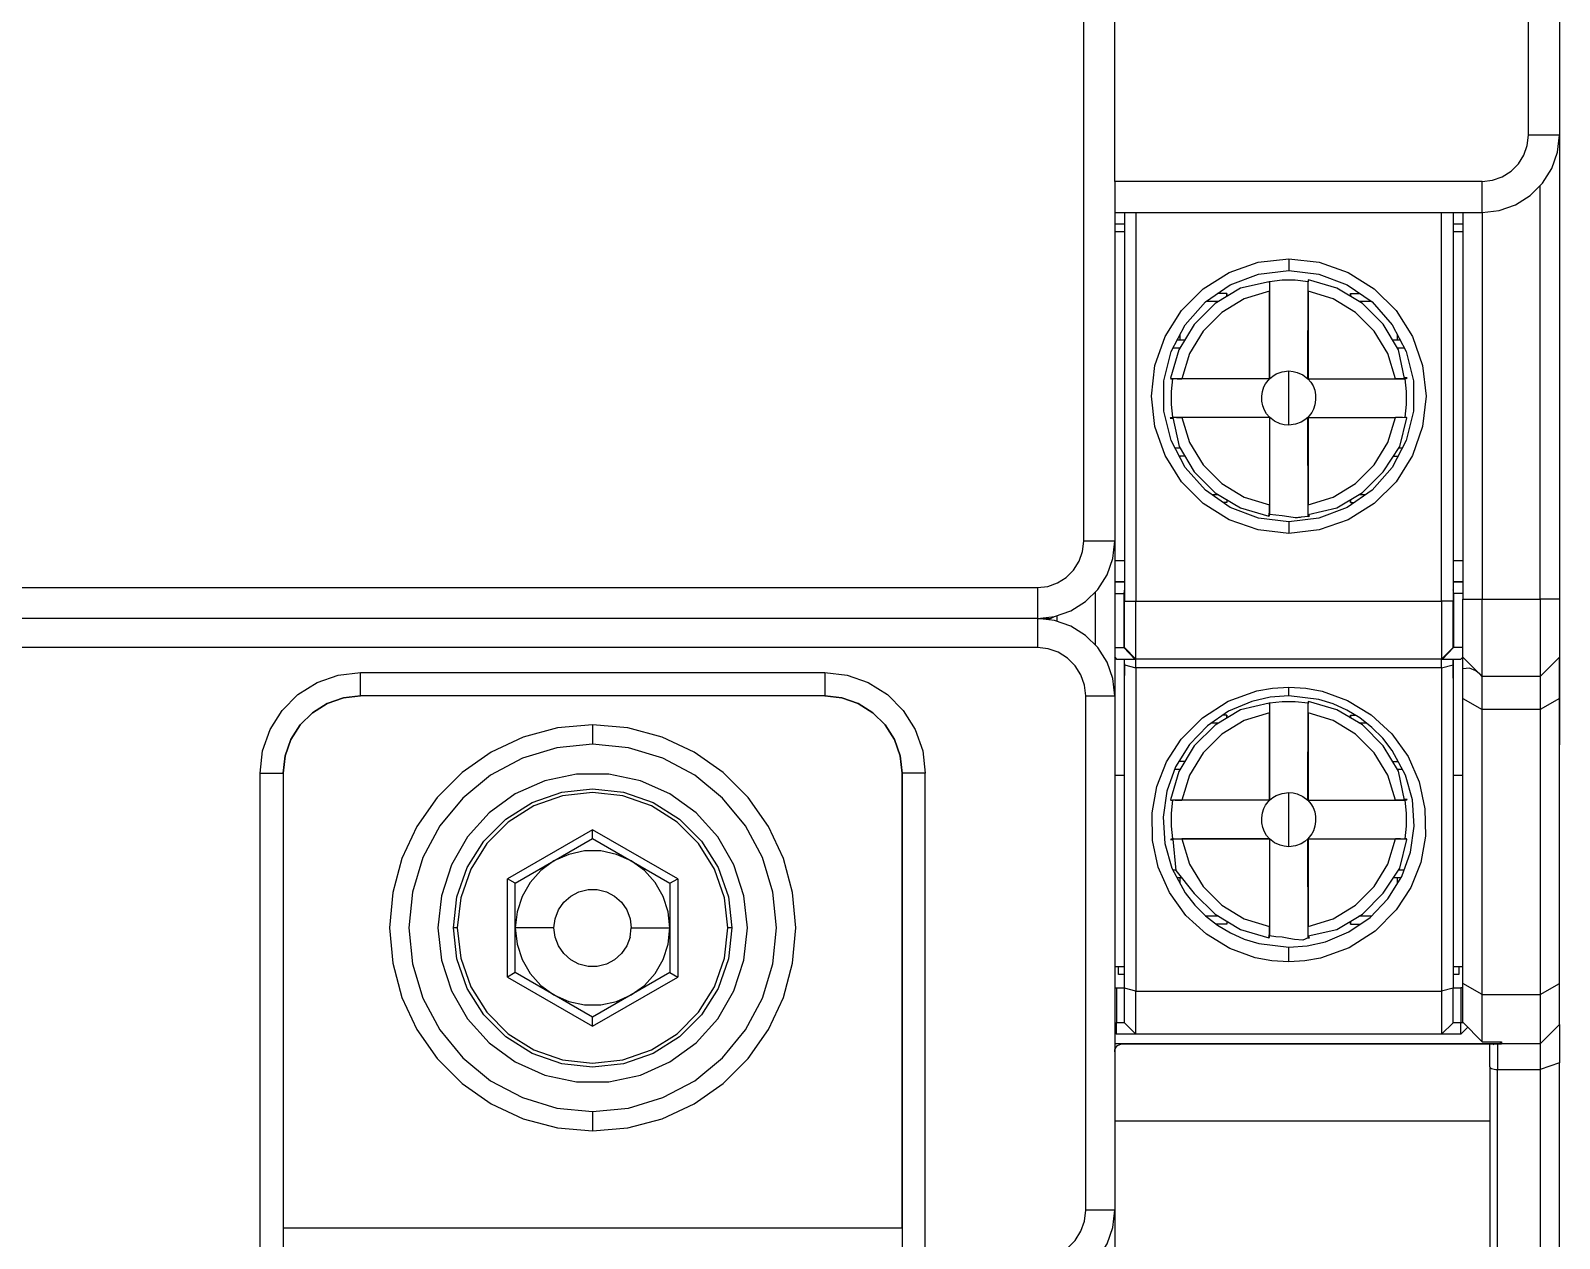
# Model space of a CAD drawing. Header units: millimetres. Extents: x 0 to 87, y 0 to 130.
# Drawn here: x 46.97 to 86.5, y 16.97 to 48.2 of the extents above; entities that cross this region are included whole.
import ezdxf

# ---------------------------------------------------------------- set-up
doc = ezdxf.new("R2010")
doc.units = ezdxf.units.MM

# ---------------------------------------------------------------- blocks, each defined once
blk = doc.blocks.new('CHINT_1a572be7d2f85137ae4fc7d071e692d9_FACE_0')
at = {"color": 141, "linetype": 'Continuous', "true_color": 0x40d9ff}
for p, q in [((75, 44.3), (75, 86.7)), ((86, 33.5), (86, 44.189)), ((75.55, 43.5), (75.55, 33.45)), ((83.45, 33.45), (83.45, 43.5)), ((84.5, 43.5), (84.5, 33.5)), ((75, 43.2), (75.25, 43.2)), ((83.75, 43.2), (84, 43.2)), ((75.25, 43), (75, 43)), ((84, 43), (83.75, 43)), ((79.5, 42.3), (79.5, 42)), ((79.001, 41.65), (78.998, 41.65)), ((79.001, 41.701), (79.002, 39.2)), ((79.997, 39.199), (79.999, 41.707)), ((80.002, 41.658), (79.999, 41.659)), ((77.37, 41.2), (77.686, 41.2)), ((79, 39.2), (79, 41.463)), ((80, 41.463), (80, 39.2)), ((81.314, 41.2), (81.63, 41.2)), ((76.692, 40.2), (76.692, 40.343)), ((82.308, 40.343), (82.308, 40.2)), ((76.512, 40), (76.694, 40)), ((76.813, 40.2), (76.617, 40.2)), ((79, 40.007), (79.002, 40.008)), ((79.002, 40), (79, 40)), ((79.998, 40.008), (80, 40.007)), ((80, 40.007), (79.998, 40.008)), ((82.307, 40), (82.488, 40)), ((79.002, 39.2), (76.493, 39.199)), ((76.545, 39.203), (76.544, 39.199)), ((79, 39.2), (76.737, 39.2)), ((78.203, 39.2), (78.203, 39.2)), ((79.002, 39.2), (79, 39.2)), ((80, 39.2), (79.997, 39.199)), ((79.997, 39.199), (82.42, 39.199)), ((80, 39.2), (82.263, 39.2)), ((80.797, 39.2), (80.797, 39.199)), ((82.422, 39.199), (82.507, 39.199)), ((82.46, 39.199), (82.459, 39.202)), ((76.494, 38.201), (76.578, 38.201)), ((76.541, 38.201), (76.543, 38.198)), ((76.58, 38.201), (79.003, 38.201)), ((79, 38.2), (76.737, 38.2)), ((78.203, 38.2), (78.203, 38.201)), ((79.003, 38.201), (79, 38.2)), ((79, 38.2), (79, 35.937)), ((79.003, 38.201), (79.001, 35.693)), ((79.998, 38.2), (82.507, 38.201)), ((79.998, 38.2), (80, 38.2)), ((79.999, 35.707), (79.998, 38.2)), ((80, 38.2), (82.263, 38.2)), ((80, 38.2), (80, 35.937)), ((80.797, 38.2), (80.797, 38.2)), ((76.693, 37.4), (76.565, 37.4)), ((76.813, 37.2), (76.67, 37.2)), ((76.692, 37.157), (76.692, 37.2)), ((79.003, 37.392), (79, 37.393)), ((79, 37.393), (79.003, 37.392)), ((79.998, 37.4), (80, 37.4)), ((80, 37.393), (79.998, 37.392)), ((82.211, 37.2), (82.33, 37.2)), ((82.308, 37.2), (82.308, 37.157)), ((82.435, 37.4), (82.342, 37.4)), ((77.686, 36.2), (77.515, 36.2)), ((81.485, 36.2), (81.314, 36.2)), ((78.996, 35.728), (79.001, 35.727)), ((79.999, 35.64), (79.999, 35.695)), ((80.01, 35.679), (79.999, 35.675)), ((79.5, 35.5), (79.5, 35.2)), ((75, 34.5), (75.25, 34.5)), ((83.75, 34.5), (84, 34.5)), ((74.5, 32.311), (74.5, 33.689)), ((75.55, 33.45), (83.45, 33.45)), ((84.5, 33.5), (86, 33.5)), ((73.5, 33.069), (73.5, 32.931)), ((75, 32.25), (75.235, 32.25)), ((84, 32.25), (83.765, 32.25)), ((75, 32.003), (75.05, 31.95)), ((75.05, 31.95), (75, 32)), ((75, 32), (75.05, 31.95)), ((75.05, 31.95), (75, 31.997)), ((75.25, 31.825), (75.25, 31.523)), ((83.45, 31.95), (75.55, 31.95)), ((75.55, 31.728), (75.55, 23.362)), ((83.45, 31.728), (75.55, 31.728)), ((83.45, 31.728), (83.45, 23.362)), ((83.75, 31.457), (83.75, 31.95)), ((83.95, 31.95), (84, 32.003)), ((84, 32), (83.95, 31.95)), ((84, 31.697), (84, 32)), ((86.5, 32), (86.5, 29.73)), ((86, 31.5), (84.5, 31.5)), ((86, 31.5), (86, 31.5)), ((55, 30.931), (55, 30.931)), ((79.5, 31), (79.5, 31.222)), ((79.001, 30.75), (78.998, 30.75)), ((79, 28.3), (79, 30.563)), ((79.001, 30.801), (79.002, 28.3)), ((79.997, 28.299), (79.999, 30.807)), ((80.002, 30.758), (79.999, 30.759)), ((80, 30.563), (80, 28.3)), ((84.5, 23.279), (84.5, 30.647)), ((86, 30.647), (84.5, 30.647)), ((86, 30.647), (86, 23.279)), ((61.5, 30.25), (61.5, 29.75)), ((77.502, 30.3), (77.686, 30.3)), ((81.314, 30.3), (81.505, 30.3)), ((76.813, 29.3), (76.658, 29.3)), ((76.692, 29.3), (76.692, 29.356)), ((82.187, 29.3), (82.334, 29.3)), ((82.308, 29.348), (82.308, 29.3)), ((75, 28.95), (75.25, 28.95)), ((76.694, 29.1), (76.551, 29.1)), ((79, 29.107), (79.002, 29.108)), ((79.002, 29.1), (79, 29.1)), ((79.998, 29.108), (80, 29.107)), ((80, 29.107), (79.998, 29.108)), ((82.441, 29.1), (82.307, 29.1)), ((83.75, 28.95), (84, 28.95)), ((84, 24), (84, 28.95)), ((79.002, 28.3), (76.493, 28.299)), ((76.545, 28.303), (76.544, 28.299)), ((79, 28.3), (76.737, 28.3)), ((78.203, 28.3), (78.203, 28.3)), ((79.002, 28.3), (79, 28.3)), ((80, 28.3), (79.997, 28.299)), ((79.997, 28.299), (82.42, 28.299)), ((80, 28.3), (82.263, 28.3)), ((80.797, 28.3), (80.797, 28.299)), ((82.422, 28.299), (82.507, 28.299)), ((82.46, 28.299), (82.459, 28.302)), ((61.5, 27.54), (59.3, 26.27)), ((59.5, 26.155), (61.5, 27.309)), ((63.7, 26.27), (61.5, 27.54)), ((61.5, 27.309), (61.5, 27.54)), ((61.5, 27.309), (63.5, 26.155)), ((76.494, 27.301), (76.578, 27.301)), ((76.58, 27.301), (79.003, 27.301)), ((79, 27.3), (76.737, 27.3)), ((78.203, 27.3), (78.203, 27.301)), ((79.003, 27.301), (79, 27.3)), ((79, 27.3), (79, 25.037)), ((79.003, 27.301), (79.001, 24.793)), ((79.998, 27.3), (82.507, 27.301)), ((79.998, 27.3), (80, 27.3)), ((79.999, 24.807), (79.998, 27.3)), ((80, 27.3), (82.263, 27.3)), ((80, 27.3), (80, 25.037)), ((80.797, 27.3), (80.797, 27.3)), ((76.506, 26.5), (76.577, 26.5)), ((79.003, 26.492), (79, 26.493)), ((79, 26.493), (79.003, 26.492)), ((79.998, 26.5), (80, 26.5)), ((80, 26.493), (79.998, 26.492)), ((82.342, 26.5), (82.485, 26.5)), ((84, 26.8), (84, 26.8)), ((59.5, 26.155), (59.3, 26.27)), ((59.3, 23.73), (59.3, 26.27)), ((59.5, 23.845), (59.5, 26.155)), ((63.5, 26.155), (63.7, 26.27)), ((63.5, 26.155), (63.5, 23.845)), ((63.7, 26.27), (63.7, 23.73)), ((76.692, 26.152), (76.692, 26.3)), ((82.211, 26.3), (82.405, 26.3)), ((82.308, 26.3), (82.308, 26.144)), ((60.907, 25.801), (60.907, 25.801)), ((60.932, 25.823), (60.932, 25.823)), ((61.109, 25.916), (61.109, 25.916)), ((61.145, 25.935), (61.145, 25.935)), ((61.337, 25.982), (61.337, 25.982)), ((61.363, 25.989), (61.363, 25.989)), ((61.38, 25.993), (61.38, 25.993)), ((61.588, 25.993), (61.588, 25.993)), ((61.621, 25.993), (61.621, 25.993)), ((61.794, 25.95), (61.794, 25.95)), ((61.855, 25.935), (61.855, 25.935)), ((62.007, 25.855), (62.007, 25.855)), ((62.068, 25.823), (62.068, 25.823)), ((62.193, 25.712), (62.193, 25.712)), ((60.609, 25.449), (60.609, 25.449)), ((60.615, 25.465), (60.615, 25.465)), ((60.737, 25.643), (60.737, 25.643)), ((60.752, 25.663), (60.752, 25.663)), ((62.249, 25.663), (62.249, 25.663)), ((62.342, 25.527), (62.342, 25.527)), ((62.386, 25.465), (62.386, 25.465)), ((62.447, 25.304), (62.447, 25.304)), ((53.5, 25), (53.5, 25)), ((58, 25), (57.9, 25)), ((60.5, 25), (59.5, 25)), ((60.5, 25), (60.5, 25)), ((60.528, 25.231), (60.528, 25.231)), ((60.529, 25.239), (60.529, 25.239)), ((62.471, 25.239), (62.471, 25.239)), ((65.1, 25), (65, 25)), ((77.686, 25.3), (77.366, 25.3)), ((81.629, 25.3), (81.314, 25.3)), ((60.529, 24.761), (60.529, 24.761)), ((60.554, 24.696), (60.554, 24.696)), ((60.615, 24.535), (60.615, 24.535)), ((60.623, 24.522), (60.623, 24.522)), ((62.386, 24.535), (62.386, 24.535)), ((62.391, 24.551), (62.391, 24.551)), ((62.397, 24.566), (62.397, 24.566)), ((62.472, 24.769), (62.472, 24.769)), ((79.001, 24.831), (78.996, 24.832)), ((79.999, 24.74), (79.999, 24.795)), ((60.638, 24.502), (60.638, 24.502)), ((60.752, 24.337), (60.752, 24.337)), ((60.807, 24.288), (60.807, 24.288)), ((60.932, 24.177), (60.932, 24.177)), ((60.993, 24.145), (60.993, 24.145)), ((62.068, 24.177), (62.068, 24.177)), ((62.093, 24.199), (62.093, 24.199)), ((62.249, 24.337), (62.249, 24.337)), ((62.263, 24.357), (62.263, 24.357)), ((62.27, 24.367), (62.27, 24.367)), ((79.5, 24.122), (79.5, 24.5)), ((59.5, 23.845), (59.3, 23.73)), ((59.3, 23.73), (61.5, 22.46)), ((61.5, 22.691), (59.5, 23.845)), ((61.145, 24.065), (61.145, 24.065)), ((61.206, 24.05), (61.206, 24.05)), ((61.38, 24.007), (61.38, 24.007)), ((63.5, 23.845), (61.5, 22.691)), ((61.5, 22.46), (63.7, 23.73)), ((61.621, 24.007), (61.621, 24.007)), ((61.855, 24.065), (61.855, 24.065)), ((61.891, 24.084), (61.891, 24.084)), ((63.5, 23.845), (63.7, 23.73)), ((75, 24), (75.25, 24)), ((83.75, 24), (84, 24)), ((84, 24), (84, 24)), ((75.55, 23.362), (83.45, 23.362)), ((84.5, 23.279), (86, 23.279)), ((61.5, 22.46), (61.5, 22.691)), ((75, 22.55), (75.05, 22.55)), ((84.014, 22.55), (83.95, 22.55)), ((83.45, 22.25), (75.55, 22.25)), ((85, 22), (75, 22)), ((86, 21.342), (86, 12.384)), ((61.5, 20.25), (61.5, 19.75)), ((84.7, 20), (75, 20)), ((53.5, 18.9), (53.5, 18.9)), ((69.5, 18.9), (69.5, 18.9)), ((53.5, 18.4), (53.5, 18.4)), ((69.5, 18.4), (69.5, 18.4)), ((69.5, 17.743), (69.5, 17.743)), ((69.5, 17.528), (69.5, 17.528)), ((69.5, 17.508), (69.5, 17.508)), ((69.5, 17.248), (69.5, 17.25))]:
    blk.add_line(p, q, dxfattribs=at)
for points in [[(86, 97.5), (86.5, 97.5), (86.5, 33.5), (86, 33.5)], [(75, 44.3), (75, 35), (74.2, 35), (74.2, 96), (75, 96), (75, 86.7)], [(86.5, 85.5), (86.5, 45.5), (85.7, 45.5), (85.7, 85.5), (86.5, 85.5)], [(84.5, 43.5), (84.945, 43.55), (85.368, 43.698), (85.747, 43.936), (86.064, 44.253), (86.302, 44.632), (86.45, 45.055), (86.5, 45.5)], [(84.5, 44.3), (84.767, 44.33), (85.021, 44.419), (85.248, 44.562), (85.438, 44.752), (85.581, 44.979), (85.67, 45.233), (85.7, 45.5)], [(75, 43.5), (84.5, 43.5), (84.5, 44.3), (75, 44.3)], [(75, 43.5), (75, 12.5), (74.5, 12.5)], [(75.25, 43.5), (75.25, 33.45), (75.55, 33.45)], [(83.75, 43.5), (83.75, 33.45), (83.45, 33.45)], [(84, 43.5), (84, 33.5), (84.5, 33.5)], [(79.5, 35.2), (78.71, 35.289), (77.96, 35.552), (77.287, 35.975), (76.725, 36.537), (76.302, 37.21), (76.039, 37.96), (75.95, 38.75), (76.039, 39.54), (76.302, 40.29), (76.725, 40.963), (77.287, 41.525), (77.96, 41.948), (78.71, 42.211), (79.5, 42.3)], [(79.5, 35.5), (78.722, 35.594), (77.99, 35.872), (77.345, 36.317), (76.825, 36.904), (76.461, 37.598), (76.274, 38.358), (76.274, 39.142), (76.461, 39.902), (76.825, 40.596), (77.345, 41.183), (77.99, 41.628), (78.722, 41.906), (79.5, 42)], [(79.5, 42.3), (80.29, 42.211), (81.04, 41.948), (81.713, 41.525), (82.276, 40.963), (82.698, 40.29), (82.961, 39.54), (83.05, 38.75), (82.961, 37.96), (82.698, 37.21), (82.276, 36.537), (81.713, 35.975), (81.04, 35.552), (80.29, 35.289), (79.5, 35.2)], [(79.5, 42), (80.278, 41.906), (81.01, 41.628), (81.655, 41.183), (82.175, 40.596), (82.539, 39.902), (82.726, 39.142), (82.726, 38.358), (82.539, 37.598), (82.175, 36.904), (81.655, 36.317), (81.01, 35.872), (80.278, 35.594), (79.5, 35.5)], [(78.996, 41.707), (78.254, 41.538), (77.596, 41.146), (77.054, 40.605), (76.662, 39.947), (76.443, 39.213)], [(79.002, 41.712), (79.009, 41.702), (78.996, 41.707)], [(78.996, 41.707), (78.999, 41.635), (79.001, 41.592), (79, 41.579), (79, 41.538), (79, 41.501), (79, 41.463)], [(79.999, 41.707), (79.667, 41.743), (79.333, 41.743), (79.006, 41.707)], [(80.013, 41.757), (80, 41.748), (80, 41.733), (79.999, 41.707)], [(80, 41.463), (80, 41.505), (80, 41.545), (80, 41.586), (80, 41.604), (80, 41.633), (80.013, 41.757)], [(82.495, 39.205), (82.337, 39.949), (81.945, 40.606), (81.404, 41.147), (80.746, 41.538), (80.013, 41.757)], [(79, 41.463), (78.351, 41.262), (77.769, 40.911), (77.289, 40.431), (76.938, 39.849), (76.737, 39.2)], [(77.9, 41.327), (77.9, 41.4), (77.66, 41.4)], [(77.9, 41.4), (77.9, 41.381), (77.899, 41.363), (77.897, 41.334), (77.895, 41.325)], [(82.263, 39.2), (82.062, 39.849), (81.711, 40.431), (81.231, 40.911), (80.649, 41.262), (80, 41.463)], [(81.1, 41.327), (81.1, 41.4), (81.34, 41.4)], [(81.1, 41.4), (81.1, 41.382), (81.101, 41.364), (81.103, 41.336), (81.105, 41.325)], [(82.383, 40.2), (82.344, 40.2), (82.187, 40.2)], [(76.443, 39.213), (76.56, 39.201), (76.613, 39.2), (76.634, 39.2), (76.688, 39.2), (76.737, 39.2)], [(76.443, 39.213), (76.452, 39.2), (76.467, 39.2), (76.493, 39.199)], [(76.493, 39.199), (76.457, 38.867), (76.457, 38.533), (76.494, 38.201)], [(79.003, 38.201), (78.929, 38.288), (78.872, 38.383), (78.829, 38.497), (78.806, 38.62), (78.804, 38.747), (78.822, 38.873), (78.86, 38.991), (78.9, 39.071), (79.002, 39.2)], [(79.002, 39.2), (79.085, 39.268), (79.177, 39.322), (79.329, 39.378), (79.5, 39.4)], [(79.5, 39.4), (79.615, 39.39), (79.722, 39.364), (79.867, 39.298), (79.997, 39.199)], [(79.5, 38), (79.5, 38.7), (79.5, 39.4)], [(79.997, 39.199), (80.071, 39.112), (80.128, 39.017), (80.171, 38.903), (80.194, 38.78), (80.196, 38.653), (80.178, 38.527), (80.14, 38.409), (80.1, 38.329), (79.998, 38.2)], [(82.495, 39.205), (82.421, 39.199), (82.403, 39.2), (82.381, 39.2), (82.344, 39.2), (82.305, 39.2), (82.263, 39.2)], [(82.495, 39.205), (82.487, 39.202), (82.48, 39.199), (82.489, 39.2), (82.492, 39.2), (82.495, 39.2), (82.496, 39.2), (82.511, 39.2), (82.537, 39.208), (82.551, 39.212), (82.556, 39.214), (82.563, 39.218), (82.491, 39.221)], [(82.495, 39.205), (82.488, 39.203), (82.487, 39.205)], [(82.507, 39.199), (82.514, 39.2), (82.515, 39.2), (82.515, 39.201)], [(82.507, 38.201), (82.543, 38.533), (82.543, 38.867), (82.507, 39.199)], [(76.505, 38.195), (76.513, 38.198), (76.52, 38.201), (76.511, 38.2), (76.508, 38.2), (76.506, 38.2), (76.504, 38.2), (76.489, 38.2), (76.463, 38.192), (76.449, 38.188), (76.444, 38.186), (76.437, 38.182), (76.509, 38.179)], [(76.494, 38.201), (76.486, 38.2), (76.485, 38.2), (76.485, 38.199)], [(76.505, 38.195), (76.579, 38.201), (76.597, 38.2), (76.619, 38.2), (76.656, 38.2), (76.695, 38.2), (76.737, 38.2)], [(76.505, 38.195), (76.513, 38.197), (76.513, 38.195)], [(76.505, 38.195), (76.663, 37.451), (77.055, 36.794), (77.597, 36.253), (78.254, 35.862), (78.987, 35.643)], [(76.737, 38.2), (76.938, 37.551), (77.289, 36.969), (77.769, 36.489), (78.351, 36.138), (79, 35.937)], [(79.5, 38), (79.385, 38.01), (79.278, 38.036), (79.133, 38.102), (79.003, 38.201)], [(79.998, 38.2), (79.915, 38.132), (79.823, 38.078), (79.671, 38.022), (79.5, 38)], [(80, 35.937), (80.649, 36.138), (81.231, 36.489), (81.711, 36.969), (82.062, 37.551), (82.263, 38.2)], [(80.004, 35.693), (80.746, 35.862), (81.404, 36.254), (81.946, 36.795), (82.372, 37.446), (82.557, 38.187)], [(82.557, 38.187), (82.44, 38.199), (82.387, 38.2), (82.366, 38.2), (82.312, 38.2), (82.263, 38.2)], [(82.557, 38.187), (82.548, 38.2), (82.533, 38.2), (82.507, 38.201)], [(77.9, 36.073), (77.9, 36), (77.805, 36)], [(77.896, 36.075), (77.896, 36.075), (77.899, 36.039), (77.9, 36)], [(81.1, 36), (81.1, 36.019), (81.101, 36.037), (81.103, 36.066), (81.105, 36.075)], [(81.1, 36.073), (81.1, 36), (81.195, 36)], [(78.987, 35.643), (78.999, 35.76), (79, 35.813), (79, 35.834), (79, 35.888), (79, 35.937)], [(78.987, 35.643), (79, 35.652), (79, 35.667), (79.001, 35.693)], [(79.999, 35.64), (79.833, 35.618), (79.667, 35.605), (79.5, 35.626), (79.333, 35.657), (79.166, 35.671), (79.001, 35.693)], [(79.826, 35.617), (79.796, 35.609), (79.728, 35.602), (79.677, 35.603), (79.67, 35.605)], [(79.991, 35.705), (79.991, 35.698), (80.004, 35.693)], [(79.999, 35.64), (80.036, 35.646), (79.999, 35.695)], [(80.004, 35.693), (80.001, 35.765), (80, 35.808), (80, 35.821), (80, 35.862), (80, 35.899), (80, 35.937)], [(73, 33), (73.445, 33.05), (73.868, 33.198), (74.247, 33.436), (74.564, 33.753), (74.802, 34.132), (74.95, 34.555), (75, 35)], [(73, 33.8), (73.267, 33.83), (73.521, 33.919), (73.748, 34.062), (73.938, 34.252), (74.081, 34.479), (74.17, 34.733), (74.2, 35)], [(2, 33.8), (73, 33.8), (73, 33), (2, 33), (2, 33.8)], [(75, 33.944), (75.05, 33.95), (75, 33.944)], [(75.05, 33.95), (75.25, 33.95), (75, 33.95)], [(75, 33.65), (75.235, 33.65), (75.235, 32.25)], [(75.25, 33.742), (75.242, 33.717), (75.235, 33.65)], [(75.235, 33.65), (75.243, 33.65), (75.248, 33.65), (75.25, 33.65)], [(83.95, 33.95), (83.75, 33.95), (84, 33.95)], [(83.765, 33.65), (83.758, 33.717), (83.75, 33.742)], [(83.75, 33.65), (83.752, 33.65), (83.757, 33.65), (83.765, 33.65)], [(84, 33.65), (83.765, 33.65), (83.765, 32.25)], [(84, 33.944), (83.95, 33.95), (84, 33.944)], [(75.55, 31.95), (75.25, 32.25), (75.25, 32.28), (75.25, 32.369), (75.25, 32.512), (75.25, 32.702), (75.25, 32.929), (75.25, 33.183), (75.25, 33.45)], [(75.55, 31.95), (75.55, 31.988), (75.55, 32.099), (75.55, 32.277), (75.55, 32.515), (75.55, 32.799), (75.55, 33.116), (75.55, 33.45)], [(83.45, 31.95), (83.75, 32.25), (83.75, 32.28), (83.75, 32.369), (83.75, 32.512), (83.75, 32.702), (83.75, 32.929), (83.75, 33.183), (83.75, 33.45)], [(83.45, 33.45), (83.45, 33.116), (83.45, 32.799), (83.45, 32.515), (83.45, 32.277), (83.45, 32.099), (83.45, 31.988), (83.45, 31.95)], [(84.5, 31.5), (84, 32), (84, 32.038), (84, 32.149), (84, 32.327), (84, 32.565), (84, 32.849), (84, 33.166), (84, 33.5)], [(84.5, 31.5), (84.5, 31.55), (84.5, 31.698), (84.5, 31.936), (84.5, 32.253), (84.5, 32.632), (84.5, 33.055), (84.5, 33.5)], [(86.5, 33.5), (86.5, 33.166), (86.5, 32.849), (86.5, 32.565), (86.5, 32.327), (86.5, 32.149), (86.5, 32.038), (86.5, 32), (86, 31.5)], [(86, 33.5), (86, 33.055), (86, 32.632), (86, 32.253), (86, 31.936), (86, 31.698), (86, 31.55), (86, 31.5)], [(73, 33), (73, 32.25), (2, 32.25), (2, 33)], [(73, 33), (73.3, 33), (73.328, 33.002), (73.354, 33.007), (73.393, 33.023), (73.425, 33.044), (73.43, 33.048)], [(75, 31), (74.95, 31.445), (74.802, 31.868), (74.564, 32.247), (74.247, 32.564), (73.868, 32.802), (73.445, 32.95), (73, 33)], [(74.25, 31), (74.219, 31.278), (74.126, 31.542), (73.977, 31.779), (73.779, 31.977), (73.542, 32.126), (73.278, 32.219), (73, 32.25)], [(75.05, 31.95), (75.519, 31.95), (75.235, 32.25)], [(75.25, 32.25), (75.248, 32.25), (75.243, 32.25), (75.235, 32.25)], [(83.765, 32.25), (83.48, 31.95), (83.95, 31.95)], [(83.75, 32.25), (83.75, 32.25), (83.75, 32.257)], [(83.765, 32.25), (83.757, 32.25), (83.752, 32.25), (83.75, 32.25)], [(75.25, 31.805), (75.25, 31.927), (75.25, 31.95)], [(75.55, 23.362), (75.25, 23.439), (75.25, 31.805), (75.55, 31.728)], [(75.519, 31.95), (75.541, 31.95), (75.548, 31.95), (75.55, 31.95), (75.55, 31.95)], [(75.55, 31.728), (75.55, 31.786), (75.55, 31.839), (75.55, 31.883), (75.55, 31.917), (75.55, 31.94), (75.55, 31.945), (75.55, 31.949), (75.55, 31.95)], [(76.5, 31.95), (76.385, 31.95), (76.277, 31.95)], [(82.5, 31.95), (82.5, 31.95), (76.5, 31.95), (76.5, 31.95)], [(82.699, 31.95), (82.684, 31.95), (82.5, 31.95)], [(83.45, 31.95), (83.45, 31.95), (83.456, 31.95), (83.466, 31.95), (83.48, 31.95)], [(83.45, 31.728), (83.45, 31.786), (83.45, 31.839), (83.45, 31.883), (83.45, 31.917), (83.45, 31.94), (83.45, 31.945), (83.45, 31.949), (83.45, 31.95)], [(83.45, 31.728), (83.75, 31.805), (83.75, 23.439), (83.45, 23.362)], [(83.75, 31.95), (83.75, 31.927), (83.75, 31.805)], [(84.43, 31.57), (84.339, 31.645), (84.172, 31.714), (84, 31.697)], [(84, 30.933), (84, 31.231), (84, 31.487), (84, 31.697)], [(86.5, 30.934), (86.5, 31.38), (86.5, 31.718), (86.5, 31.928), (86.5, 32), (86, 31.5)], [(52.9, 29), (52.965, 29.579), (53.158, 30.128), (53.467, 30.621), (53.879, 31.033), (54.372, 31.343), (54.921, 31.535), (55.5, 31.6)], [(55.5, 31.6), (67.5, 31.6), (67.5, 31), (55.5, 31), (55.5, 31.6)], [(67.5, 31.6), (68.079, 31.535), (68.628, 31.343), (69.121, 31.033), (69.533, 30.621), (69.843, 30.128), (70.035, 29.579), (70.1, 29)], [(84.43, 31.57), (84.493, 31.5), (84.5, 31.5)], [(84.5, 31.5), (84.5, 31.5), (84.5, 31.5)], [(84.5, 30.647), (84.5, 31.004), (84.5, 31.274), (84.5, 31.443), (84.5, 31.5)], [(86, 31.5), (86, 31.443), (86, 31.274), (86, 31.004), (86, 30.647)], [(53.5, 29), (53.55, 29.445), (53.698, 29.868), (53.936, 30.247), (54.253, 30.564), (54.632, 30.802), (55.055, 30.95), (55.5, 31)], [(69.5, 29), (69.45, 29.445), (69.302, 29.868), (69.064, 30.247), (68.747, 30.564), (68.368, 30.802), (67.945, 30.95), (67.5, 31), (55.5, 31), (55.055, 30.95), (54.632, 30.802), (54.253, 30.564), (53.936, 30.247), (53.698, 29.868), (53.55, 29.445), (53.5, 29), (53.5, 17.25)], [(67.5, 31), (67.945, 30.95), (68.368, 30.802), (68.747, 30.564), (69.064, 30.247), (69.302, 29.868), (69.45, 29.445), (69.5, 29)], [(75, 31), (75, 17.7), (74.25, 17.7), (74.25, 31), (75, 31)], [(79.5, 24.122), (79.06, 24.148), (78.636, 24.226), (77.979, 24.464), (77.372, 24.835), (76.837, 25.325), (76.415, 25.913), (76.126, 26.568), (75.976, 27.263), (75.965, 27.972), (76.088, 28.657), (76.342, 29.297), (76.721, 29.881), (77.268, 30.428), (77.938, 30.86), (78.679, 31.13), (79.08, 31.199), (79.5, 31.222)], [(79.5, 31), (79.018, 30.964), (78.542, 30.856), (77.942, 30.602), (77.396, 30.227), (76.932, 29.741), (76.576, 29.169), (76.346, 28.539), (76.253, 27.865), (76.3, 27.184), (76.48, 26.547), (76.824, 25.907), (77.07, 25.592), (77.351, 25.312), (77.661, 25.07), (77.997, 24.869), (78.352, 24.709), (78.725, 24.594), (79.5, 24.5)], [(79.999, 30.807), (79.667, 30.843), (79.333, 30.843), (79.006, 30.807)], [(79.5, 31.222), (79.94, 31.197), (80.364, 31.119), (81.021, 30.881), (81.628, 30.51), (82.163, 30.019), (82.585, 29.432), (82.874, 28.777), (83.024, 28.082), (83.035, 27.372), (82.912, 26.688), (82.658, 26.048), (82.279, 25.464), (81.732, 24.916), (81.063, 24.484), (80.321, 24.215), (79.92, 24.146), (79.5, 24.122)], [(79.5, 24.5), (79.981, 24.536), (80.455, 24.643), (81.055, 24.896), (81.602, 25.271), (82.067, 25.756), (82.423, 26.329), (82.653, 26.959), (82.747, 27.632), (82.701, 28.313), (82.521, 28.951), (82.178, 29.591), (81.932, 29.906), (81.651, 30.186), (81.34, 30.429), (81.005, 30.631), (80.649, 30.79), (80.277, 30.906), (79.5, 31)], [(80.013, 30.857), (80, 30.848), (80, 30.833), (79.999, 30.807)], [(80, 30.563), (80, 30.605), (80, 30.645), (80, 30.686), (80, 30.704), (80, 30.733), (80.013, 30.857)], [(82.495, 28.305), (82.337, 29.049), (81.945, 29.706), (81.404, 30.247), (80.746, 30.638), (80.013, 30.857)], [(84.5, 23.279), (84, 23.566), (84, 30.933), (84.5, 30.647)], [(86, 23.279), (86.5, 23.566), (86.5, 30.934), (86, 30.647)], [(78.996, 30.807), (78.254, 30.638), (77.596, 30.246), (77.054, 29.705), (76.662, 29.047), (76.443, 28.313)], [(79, 30.563), (78.351, 30.362), (77.769, 30.011), (77.289, 29.531), (76.938, 28.949), (76.737, 28.3)], [(77.9, 30.427), (77.9, 30.5), (77.793, 30.5)], [(77.9, 30.5), (77.9, 30.481), (77.899, 30.463), (77.897, 30.434), (77.895, 30.425)], [(79.002, 30.812), (79.009, 30.802), (78.996, 30.807)], [(78.996, 30.807), (78.999, 30.735), (79.001, 30.692), (79, 30.679), (79, 30.638), (79, 30.601), (79, 30.563)], [(82.263, 28.3), (82.062, 28.949), (81.711, 29.531), (81.231, 30.011), (80.649, 30.362), (80, 30.563)], [(81.1, 30.427), (81.1, 30.5), (81.222, 30.5)], [(81.1, 30.5), (81.1, 30.482), (81.101, 30.464), (81.103, 30.436), (81.105, 30.425)], [(61.5, 30.25), (60.588, 30.17), (59.705, 29.933), (58.875, 29.546), (58.126, 29.022), (57.478, 28.375), (56.954, 27.625), (56.567, 26.796), (56.33, 25.912), (56.25, 25), (56.33, 24.088), (56.567, 23.204), (56.954, 22.375), (57.478, 21.625), (58.126, 20.978), (58.875, 20.454), (59.705, 20.067), (60.588, 19.83), (61.5, 19.75)], [(61.5, 19.75), (62.412, 19.83), (63.296, 20.067), (64.125, 20.454), (64.875, 20.978), (65.522, 21.625), (66.047, 22.375), (66.433, 23.204), (66.67, 24.088), (66.75, 25), (66.67, 25.912), (66.433, 26.796), (66.047, 27.625), (65.522, 28.375), (64.875, 29.022), (64.125, 29.546), (63.296, 29.933), (62.412, 30.17), (61.5, 30.25)], [(61.5, 29.75), (60.573, 29.659), (59.682, 29.388), (58.861, 28.949), (58.141, 28.359), (57.551, 27.639), (57.112, 26.818), (56.841, 25.927), (56.75, 25), (56.841, 24.073), (57.112, 23.182), (57.551, 22.361), (58.141, 21.641), (58.861, 21.051), (59.682, 20.612), (60.573, 20.341), (61.5, 20.25)], [(61.5, 20.25), (62.427, 20.341), (63.318, 20.612), (64.139, 21.051), (64.859, 21.641), (65.45, 22.361), (65.888, 23.182), (66.159, 24.073), (66.25, 25), (66.159, 25.927), (65.888, 26.818), (65.45, 27.639), (64.859, 28.359), (64.139, 28.949), (63.318, 29.388), (62.427, 29.659), (61.5, 29.75)], [(52.9, 16.45), (52.9, 29), (53.5, 29), (53.5, 16.699)], [(65.413, 24.168), (65.5, 25), (65.413, 25.832), (65.154, 26.627), (64.736, 27.351), (64.177, 27.973), (63.5, 28.464), (62.736, 28.804), (61.918, 28.978), (61.082, 28.978), (60.264, 28.804), (59.5, 28.464), (58.824, 27.973), (58.264, 27.351), (57.846, 26.627), (57.587, 25.832), (57.5, 25), (57.587, 24.168), (57.846, 23.373), (58.264, 22.649), (58.824, 22.027), (59.5, 21.536), (60.264, 21.196), (61.082, 21.022), (61.918, 21.022), (62.736, 21.196), (63.5, 21.536), (64.177, 22.027), (64.736, 22.649), (65.154, 23.373), (65.413, 24.168)], [(70.1, 16.45), (70.1, 29), (69.5, 29), (69.5, 16.699), (70.1, 16.45)], [(69.5, 17.25), (69.5, 29), (69.5, 29)], [(57.9, 25), (57.99, 25.801), (58.257, 26.562), (58.685, 27.245), (59.255, 27.815), (59.938, 28.243), (60.699, 28.51), (61.5, 28.6), (62.301, 28.51), (63.062, 28.243), (63.745, 27.815), (64.315, 27.245), (64.744, 26.562), (65.01, 25.801), (65.1, 25)], [(65, 25), (64.912, 25.779), (64.653, 26.519), (64.236, 27.182), (63.682, 27.736), (63.019, 28.153), (62.279, 28.412), (61.5, 28.5), (60.721, 28.412), (59.981, 28.153), (59.318, 27.736), (58.764, 27.182), (58.347, 26.519), (58.088, 25.779), (58, 25)], [(79.002, 28.3), (79.085, 28.368), (79.177, 28.422), (79.329, 28.478), (79.5, 28.5)], [(79.5, 28.5), (79.615, 28.49), (79.722, 28.464), (79.867, 28.398), (79.997, 28.299)], [(79.5, 27.1), (79.5, 27.8), (79.5, 28.5)], [(76.443, 28.313), (76.56, 28.301), (76.613, 28.3), (76.634, 28.3), (76.688, 28.3), (76.737, 28.3)], [(76.443, 28.313), (76.452, 28.3), (76.467, 28.3), (76.493, 28.299)], [(76.493, 28.299), (76.457, 27.967), (76.457, 27.633), (76.494, 27.301)], [(79.003, 27.301), (78.929, 27.388), (78.872, 27.483), (78.829, 27.597), (78.806, 27.72), (78.804, 27.847), (78.822, 27.973), (78.86, 28.091), (78.9, 28.171), (79.002, 28.3)], [(79.997, 28.299), (80.071, 28.212), (80.128, 28.117), (80.171, 28.003), (80.194, 27.88), (80.196, 27.753), (80.178, 27.627), (80.14, 27.509), (80.1, 27.429), (79.998, 27.3)], [(82.495, 28.305), (82.421, 28.299), (82.403, 28.3), (82.381, 28.3), (82.344, 28.3), (82.305, 28.3), (82.263, 28.3)], [(82.495, 28.305), (82.487, 28.302), (82.48, 28.299), (82.489, 28.3), (82.492, 28.3), (82.495, 28.3), (82.496, 28.3), (82.511, 28.3), (82.537, 28.308), (82.551, 28.312), (82.556, 28.314), (82.563, 28.318), (82.491, 28.321)], [(82.495, 28.305), (82.488, 28.303), (82.487, 28.305)], [(82.507, 28.299), (82.514, 28.3), (82.515, 28.3), (82.515, 28.301)], [(82.507, 27.301), (82.543, 27.633), (82.543, 27.967), (82.507, 28.299)], [(76.505, 27.295), (76.513, 27.298), (76.52, 27.301), (76.511, 27.3), (76.508, 27.3), (76.506, 27.3), (76.504, 27.3), (76.489, 27.3), (76.463, 27.292), (76.449, 27.288), (76.444, 27.286), (76.506, 27.284)], [(76.494, 27.301), (76.486, 27.3), (76.482, 27.302), (76.481, 27.298)], [(76.505, 27.295), (76.579, 27.301), (76.597, 27.3), (76.619, 27.3), (76.656, 27.3), (76.695, 27.3), (76.737, 27.3)], [(76.505, 27.295), (76.513, 27.297), (76.515, 27.296)], [(76.505, 27.295), (76.579, 26.487), (77.055, 25.894), (77.597, 25.353), (78.254, 24.962), (78.987, 24.743)], [(76.737, 27.3), (76.938, 26.651), (77.289, 26.069), (77.769, 25.589), (78.351, 25.238), (79, 25.037)], [(79.5, 27.1), (79.385, 27.11), (79.278, 27.136), (79.133, 27.202), (79.003, 27.301)], [(79.998, 27.3), (79.915, 27.232), (79.823, 27.178), (79.671, 27.122), (79.5, 27.1)], [(80, 25.037), (80.649, 25.238), (81.231, 25.589), (81.711, 26.069), (82.062, 26.651), (82.263, 27.3)], [(80.004, 24.793), (80.746, 24.962), (81.404, 25.354), (81.946, 25.895), (82.372, 26.546), (82.557, 27.287)], [(82.557, 27.287), (82.44, 27.299), (82.387, 27.3), (82.366, 27.3), (82.312, 27.3), (82.263, 27.3)], [(82.557, 27.287), (82.548, 27.3), (82.533, 27.3), (82.507, 27.301)], [(63.5, 25), (63.456, 25.416), (63.327, 25.813), (63.118, 26.176), (62.838, 26.486), (62.5, 26.732), (62.118, 26.902), (61.709, 26.989), (61.291, 26.989), (60.882, 26.902), (60.5, 26.732), (60.162, 26.486), (59.882, 26.176), (59.673, 25.813), (59.544, 25.416), (59.5, 25)], [(76.613, 26.3), (76.656, 26.3), (76.729, 26.3)], [(60.5, 25), (60.529, 25.239), (60.615, 25.465), (60.752, 25.663), (60.932, 25.823), (61.145, 25.935), (61.38, 25.993), (61.621, 25.993), (61.855, 25.935), (62.068, 25.823), (62.249, 25.663), (62.386, 25.465), (62.471, 25.239), (62.5, 25)], [(65.1, 25), (65.01, 24.199), (64.744, 23.438), (64.315, 22.755), (63.745, 22.185), (63.062, 21.757), (62.301, 21.49), (61.5, 21.4), (60.699, 21.49), (59.938, 21.757), (59.255, 22.185), (58.685, 22.755), (58.257, 23.438), (57.99, 24.199), (57.9, 25)], [(58, 25), (58.088, 24.221), (58.347, 23.481), (58.764, 22.818), (59.318, 22.264), (59.981, 21.847), (60.721, 21.588), (61.5, 21.5), (62.279, 21.588), (63.019, 21.847), (63.682, 22.264), (64.236, 22.818), (64.653, 23.481), (64.912, 24.221), (65, 25)], [(59.5, 25), (59.544, 24.584), (59.673, 24.187), (59.882, 23.824), (60.162, 23.514), (60.5, 23.268), (60.882, 23.098), (61.291, 23.011), (61.709, 23.011), (62.118, 23.098), (62.5, 23.268), (62.838, 23.514), (63.118, 23.824), (63.327, 24.187), (63.456, 24.584), (63.5, 25)], [(62.471, 24.761), (62.386, 24.535), (62.249, 24.337), (62.068, 24.177), (61.855, 24.065), (61.621, 24.007), (61.38, 24.007), (61.145, 24.065), (60.932, 24.177), (60.752, 24.337), (60.615, 24.535), (60.529, 24.761), (60.5, 25)], [(62.471, 24.761), (62.471, 24.761), (62.5, 25), (63.5, 25)], [(77.9, 25.173), (77.9, 25.1), (77.623, 25.1)], [(77.896, 25.175), (77.896, 25.175), (77.899, 25.139), (77.9, 25.1)], [(78.987, 24.743), (78.999, 24.86), (79, 24.913), (79, 24.934), (79, 24.988), (79, 25.037)], [(80.004, 24.793), (80.001, 24.865), (80, 24.908), (80, 24.921), (80, 24.962), (80, 24.999), (80, 25.037)], [(81.1, 25.1), (81.1, 25.119), (81.101, 25.137), (81.103, 25.166), (81.105, 25.175)], [(81.1, 25.173), (81.1, 25.1), (81.352, 25.1)], [(78.987, 24.743), (79, 24.752), (79, 24.767), (79.001, 24.793)], [(79.999, 24.74), (79.866, 24.682), (79.652, 24.7), (79.5, 24.726), (79.333, 24.757), (79.166, 24.771), (79.001, 24.793)], [(79.991, 24.805), (79.991, 24.798), (80.004, 24.793)], [(79.999, 24.74), (80.036, 24.746), (79.999, 24.795)], [(75.25, 23.8), (75.213, 23.8), (75.175, 23.8), (75.144, 23.8), (75.12, 23.8), (75.105, 23.8), (75.1, 23.8), (75.1, 24)], [(83.9, 24), (83.9, 23.8), (83.895, 23.8), (83.88, 23.8), (83.856, 23.8), (83.825, 23.8), (83.787, 23.8), (83.75, 23.8)], [(75, 23.45), (75.05, 23.45), (75.05, 22.55)], [(75.05, 23.45), (75.095, 23.45), (75.137, 23.45), (75.175, 23.45), (75.206, 23.45), (75.23, 23.45), (75.245, 23.45), (75.25, 23.45)], [(75.55, 22.25), (75.25, 22.55), (75.25, 22.578), (75.25, 22.662), (75.25, 22.798), (75.25, 22.979), (75.25, 23.196), (75.25, 23.439)], [(75.55, 22.25), (75.55, 22.286), (75.55, 22.391), (75.55, 22.56), (75.55, 22.786), (75.55, 23.057), (75.55, 23.362)], [(83.45, 22.25), (83.75, 22.55), (83.75, 22.578), (83.75, 22.662), (83.75, 22.798), (83.75, 22.979), (83.75, 23.196), (83.75, 23.439)], [(83.45, 23.362), (83.45, 23.057), (83.45, 22.786), (83.45, 22.56), (83.45, 22.391), (83.45, 22.286), (83.45, 22.25)], [(83.75, 23.45), (83.755, 23.45), (83.77, 23.45), (83.794, 23.45), (83.825, 23.45), (83.863, 23.45), (83.906, 23.45), (83.95, 23.45)], [(84, 23.45), (83.95, 23.45), (83.95, 22.55)], [(84.5, 22.053), (84, 22.564), (84, 22.772), (84, 23.113), (84, 23.566)], [(86, 22), (86.5, 22.5), (86.5, 22.572), (86.5, 22.782), (86.5, 23.12), (86.5, 23.566)], [(84.5, 22.053), (84.5, 22.215), (84.5, 22.481), (84.5, 22.84), (84.5, 23.279)], [(86, 23.279), (86, 22.744), (86, 22.339), (86, 22.086), (86, 22)], [(75, 22.3), (75.05, 22.25), (75.05, 22.55)], [(75.25, 22.55), (75.245, 22.55), (75.23, 22.55), (75.206, 22.55), (75.175, 22.55), (75.137, 22.55), (75.095, 22.55), (75.05, 22.55)], [(83.95, 22.55), (83.906, 22.55), (83.863, 22.55), (83.825, 22.55), (83.794, 22.55), (83.77, 22.55), (83.755, 22.55), (83.75, 22.55)], [(84.131, 22.431), (83.95, 22.25), (83.95, 22.55)], [(75.55, 22.25), (75.538, 22.25), (75.501, 22.25), (75.441, 22.25), (75.362, 22.25), (75.267, 22.25), (75.161, 22.25), (75.05, 22.25)], [(76.5, 22.25), (76.429, 22.25), (76.361, 22.25), (76.281, 22.25)], [(82.5, 22.25), (82.5, 22.25), (76.5, 22.25), (76.5, 22.25)], [(82.709, 22.25), (82.683, 22.25), (82.5, 22.25)], [(83.95, 22.25), (83.839, 22.25), (83.733, 22.25), (83.638, 22.25), (83.559, 22.25), (83.5, 22.25), (83.463, 22.25), (83.45, 22.25)], [(86.287, 22.286), (86.5, 22.5), (86.5, 22.456), (86.5, 22.325), (86.5, 22.115), (86.5, 21.839), (86.5, 21.513)], [(75, 21.8), (75.005, 21.845), (75.02, 21.887), (75.044, 21.925), (75.075, 21.956), (75.113, 21.98), (75.156, 21.995), (75.2, 22), (85, 22)], [(84.5, 22.053), (85, 22.053), (85, 22.024), (85, 22.006), (85, 22)], [(84.7, 21.41), (84.7, 21.838), (84.7, 22)], [(84.7, 21.41), (84.7, 21.638), (84.7, 21.838)], [(84.728, 22), (84.763, 22), (84.763, 22)], [(84.786, 22), (84.791, 21.998), (84.804, 21.99), (84.806, 22)], [(85.003, 22), (84.9, 22), (84.9, 21.97), (84.9, 21.883), (84.9, 21.743), (84.9, 21.559), (84.9, 21.342)], [(86, 22), (85, 22), (84.947, 22.053)], [(86, 22), (86, 21.97), (86, 21.883), (86, 21.743), (86, 21.559), (86, 21.342)], [(84.7, 21.41), (84.7, 12.969), (84.726, 12.674), (84.758, 12.561), (84.811, 12.438), (84.825, 12.418), (84.837, 12.405), (84.852, 12.395), (84.872, 12.387), (84.9, 12.384)], [(84.7, 21.41), (84.705, 21.395), (84.72, 21.381), (84.744, 21.368), (84.775, 21.357), (84.813, 21.349), (84.856, 21.344), (84.9, 21.342)], [(86.5, 12.472), (86.5, 21.513), (86, 21.342)], [(86, 12.384), (84.9, 12.384), (84.9, 21.342), (86, 21.342)], [(73, 15.7), (73.445, 15.75), (73.868, 15.898), (74.247, 16.136), (74.564, 16.453), (74.802, 16.832), (74.95, 17.255), (75, 17.7)], [(73, 16.45), (73.278, 16.481), (73.542, 16.574), (73.779, 16.723), (73.977, 16.921), (74.126, 17.158), (74.219, 17.422), (74.25, 17.7)], [(53.5, 17.247), (53.5, 17.25), (69.5, 17.25)]]:
    blk.add_lwpolyline(points, dxfattribs=at)
blk = doc.blocks.new('CHINT_1a572be7d2f85137ae4fc7d071e692d9')
at = {"color": 141, "true_color": 0x40d9ff}
blk.add_blockref('CHINT_1a572be7d2f85137ae4fc7d071e692d9_FACE_0', (0, 0), dxfattribs=at)

msp = doc.modelspace()

# ---------------------------------------------------------------- block references
at = {"color": 141, "true_color": 0x40d9ff}
msp.add_blockref('CHINT_1a572be7d2f85137ae4fc7d071e692d9', (0, 0), dxfattribs=at)

doc.saveas('drawing.dxf')
